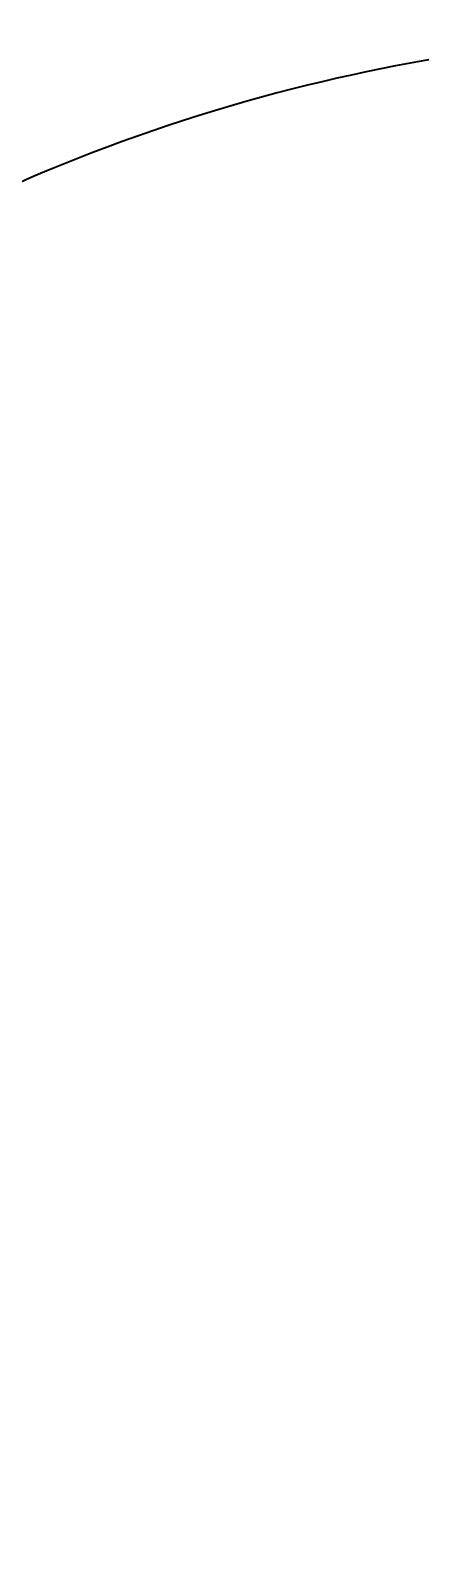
# Model space of a CAD drawing. Header units: millimetres. Extents: x 0 to 1845, y -1231 to 1016.
# Drawn here: x 55.82 to 57.36, y 1009.59 to 1015.58 of the extents above; entities that cross this region are included whole.
import ezdxf

# ---------------------------------------------------------------- set-up
doc = ezdxf.new("R2010")
doc.units = ezdxf.units.MM
doc.layers.add('Blocks', color=7, linetype='Continuous')
doc.layers.add('Blocks$Inner', color=7, linetype='Continuous', lineweight=25, true_color=0x007f00)
doc.layers.add('Blocks$Outline', color=7, linetype='Continuous', lineweight=35, true_color=0xff3f3f)

# ---------------------------------------------------------------- blocks, each defined once
blk = doc.blocks.new('Falcon Lounge Chair Front')
at = {"layer": 'Blocks$Inner'}
blk.add_open_spline([(54.5375, 1014.275), (54.5835, 1014.3081), (54.6299, 1014.3407), (54.7739, 1014.439), (54.8727, 1014.5027), (54.9732, 1014.5638), (55.5577, 1014.9193), (56.1913, 1015.1823), (57.4703, 1015.5079), (58.1039, 1015.5831), (58.7457, 1015.5831), (60.0119, 1015.5831), (61.3023, 1015.2903), (62.5475, 1014.7637), (63.0063, 1014.5697), (63.4596, 1014.3439), (63.9051, 1014.0887), (64.7171, 1013.6235), (65.5001, 1013.0627), (66.2414, 1012.4203), (67.1996, 1011.59), (68.0755, 1010.6347), (68.8425, 1009.5881)], degree=3, knots=[111.441919, 111.441919, 111.441919, 111.441919, 111.647556, 111.647556, 112.074332, 112.074332, 112.074332, 114.555634, 114.555634, 116.838348, 116.838348, 116.838348, 121.364336, 121.364336, 121.364336, 123.021711, 123.021711, 123.021711, 126.045484, 126.045484, 126.045484, 129.956394, 129.956394, 129.956394, 129.956394], dxfattribs=at)
at = {"layer": 'Blocks$Outline'}
blk.add_open_spline([(68.8425, 1009.5881), (68.0755, 1010.6347), (67.1996, 1011.59), (66.2414, 1012.4203), (65.5001, 1013.0627), (64.7171, 1013.6235), (63.9051, 1014.0887), (63.4596, 1014.3439), (63.0063, 1014.5697), (62.5475, 1014.7637), (61.3023, 1015.2903), (60.0119, 1015.5831), (58.7457, 1015.5831), (58.1039, 1015.5831), (57.4703, 1015.5079), (56.1913, 1015.1823), (55.5577, 1014.9193), (54.9732, 1014.5638), (54.8727, 1014.5027), (54.7739, 1014.439), (54.6299, 1014.3407), (54.5835, 1014.3081), (54.5375, 1014.275)], degree=3, knots=[-19.155428, -19.155428, -19.155428, -19.155428, -15.244518, -15.244518, -15.244518, -12.220745, -12.220745, -12.220745, -10.56337, -10.56337, -10.56337, -6.037382, -6.037382, -6.037382, -3.754668, -3.754668, -1.273366, -1.273366, -1.273366, -0.846591, -0.846591, -0.640954, -0.640954, -0.640954, -0.640954], dxfattribs=at)

msp = doc.modelspace()

# ---------------------------------------------------------------- block references
at = {"layer": 'Blocks'}
msp.add_blockref('Falcon Lounge Chair Front', (0, 0), dxfattribs=at)

doc.saveas('drawing.dxf')
